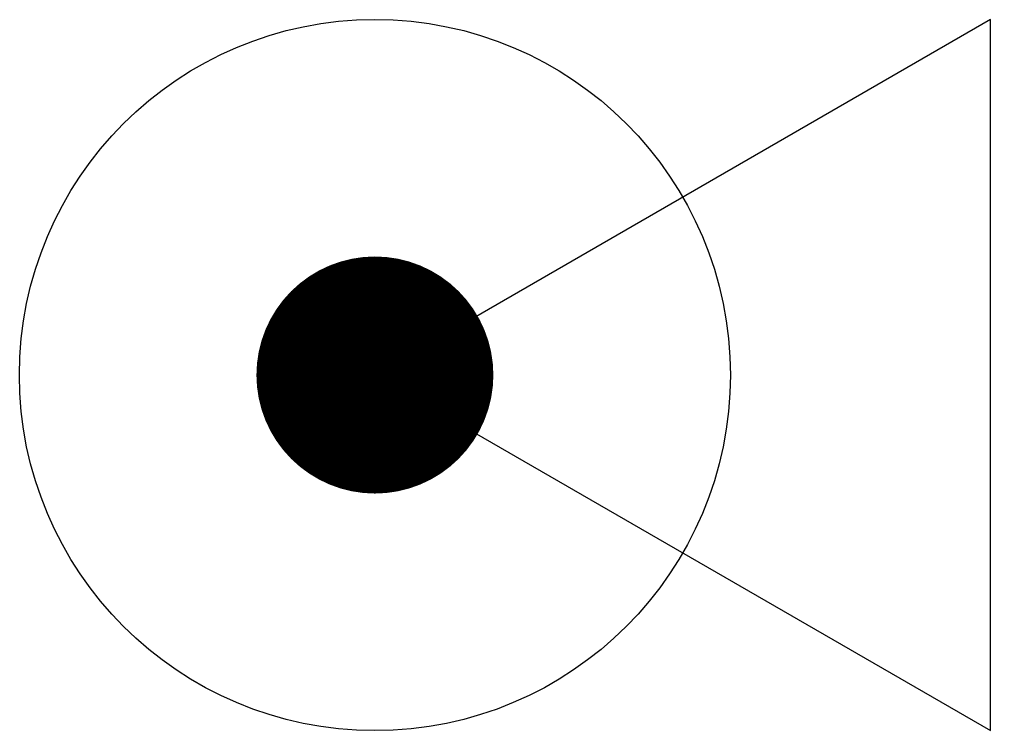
# Model space of a CAD drawing. Header units: millimetres. Extents: x -10132.149 to -10131.944, y 50.568 to 50.718.
import ezdxf

# ---------------------------------------------------------------- set-up
doc = ezdxf.new("R2010")
doc.units = ezdxf.units.MM
doc.header["$LTSCALE"] = 10
doc.layers.add('Tub_Válvulas', color=2, linetype='Continuous')

msp = doc.modelspace()

# ---------------------------------------------------------------- linework, layer by layer
at = {"layer": 'Tub_Válvulas'}
msp.add_line((-10131.94403, 50.56835), (-10131.94403, 50.71835), dxfattribs=at)
msp.add_lwpolyline([(-10131.94403, 50.56835), (-10131.94403, 50.71835), (-10132.07393, 50.64335)], close=True, dxfattribs=at)
at = {"layer": 'Tub_Válvulas', "const_width": 0.025}
msp.add_lwpolyline([(-10132.08643, 50.64335, 1), (-10132.06143, 50.64335, 1)], format="xyb", close=True, dxfattribs=at)
at = {"layer": 'Tub_Válvulas'}
msp.add_circle((-10132.07393, 50.64335), 0.075, dxfattribs=at)

doc.saveas('drawing.dxf')
